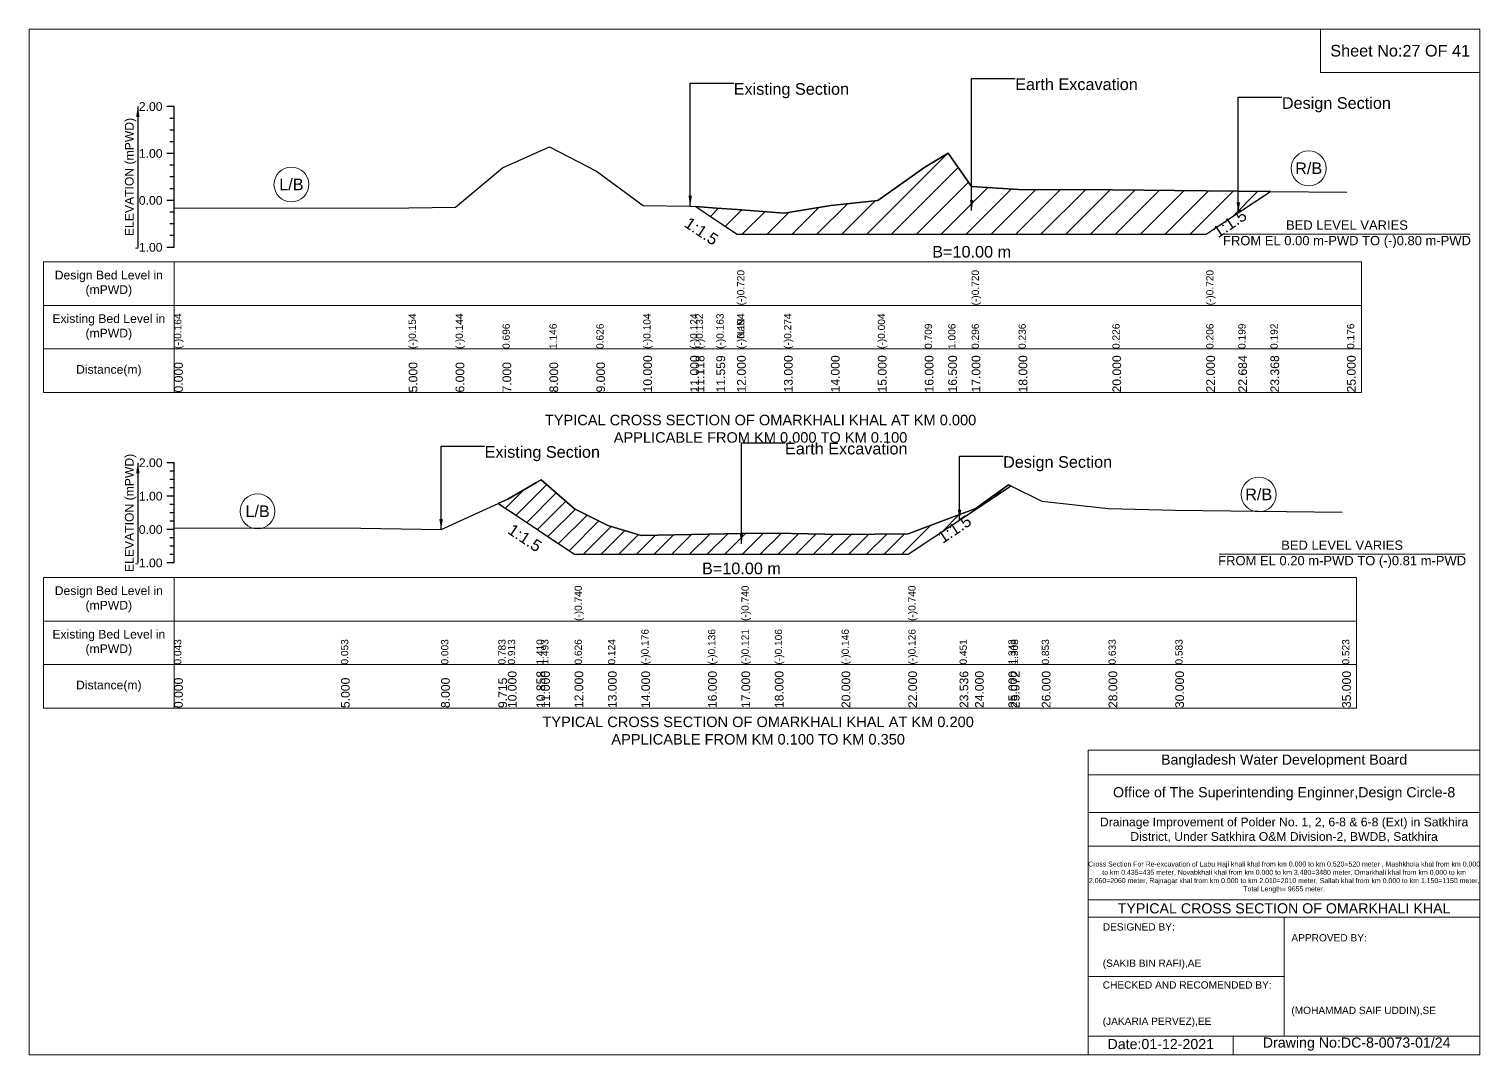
# Model space of a CAD drawing. Header units: inches. Extents: x 93000 to 486000, y -4242 to 0.
# Drawn here: x 360000 to 366000, y -4242 to 0 of the extents above; entities that cross this region are included whole.
import ezdxf

# ---------------------------------------------------------------- set-up
doc = ezdxf.new("R2010")
doc.units = ezdxf.units.IN
doc.header["$LTSCALE"] = 7
doc.header["$MEASUREMENT"] = 0
doc.linetypes.add('DASHED', pattern=[0.75, 0.5, -0.25])
for name, color, linetype, lineweight in [('Cross section Data Border', 7, 'Continuous', 9), ('Cross Section Labels', 7, 'Continuous', 9), ('Design_Bed_Level for Xsection', 7, 'DASHED', 25), ('Existing_Bed_Level for Xsection', 7, 'Continuous', 25), ('Long Section Labels', 7, 'Continuous', 9)]:
    doc.layers.add(name, color=color, linetype=linetype, lineweight=lineweight)
doc.styles.get("Standard").update_dxf_attribs({"font": 'arial.ttf'})
doc.dimstyles.get("Standard").update_dxf_attribs({"dimtxt": 0.18, "dimasz": 0.18, "dimexe": 0.18, "dimexo": 0.0625, "dimgap": 0.09, "dimtad": 0, "dimtih": 1, "dimtoh": 1, "dimdec": 4, "dimzin": 0, "dimdsep": 46, "dimtxsty": 'Standard', "dimcen": 0.09, "dimadec": 0, "dimazin": 0, "dimtfac": 1, "dimtdec": 4, "dimtofl": 0, "dimtmove": 0, "dimatfit": 3, "dimfxl": 1, "dimtolj": 1, "dimtzin": 0, "dimarcsym": 0})

msp = doc.modelspace()

# ---------------------------------------------------------------- hatches: boundary and pattern name
at = {"layer": 'Existing_Bed_Level for Xsection'}
h = msp.add_hatch(dxfattribs=at)
h.set_pattern_fill('ANSI31', color=256, scale=582, style=0)
h.paths.add_polyline_path([(362757, -734.5), (362842.5, -791.5), (362928, -848.5), (363122, -848.5), (363316, -848.5), (363510, -848.5), (363704, -848.5), (363801, -848.5), (363898, -848.5), (364092, -848.5), (364480, -848.5), (364868, -848.5), (365000.7, -760), (365133.5, -671.5), (365000.7, -670.2), (364868, -668.9), (364480, -665), (364092, -663.1), (363898, -651.4), (363801, -513.7), (363704, -571.3), (363510, -709.6), (363316, -729), (363122, -762), (362928, -746.5), (362842.5, -740.5)])
h = msp.add_hatch(dxfattribs=at)
h.set_pattern_fill('ANSI31', color=256, scale=414, style=0)
h.paths.add_polyline_path([(361940.7, -1961.6), (361980, -1987.8), (362098.3, -2066.7), (362118, -2079.8), (362256, -2171.8), (362394, -2171.8), (362532, -2171.8), (362808, -2171.8), (362946, -2171.8), (363084, -2171.8), (363360, -2171.8), (363636, -2171.8), (363848, -2030.5), (363912, -1987.8), (364050, -1895.8), (364059.9, -1889.2), (364050, -1884.4), (363912, -1983.3), (363848, -2007.4), (363636, -2087.1), (363360, -2089.9), (363084, -2084.3), (362946, -2086.4), (362808, -2088.5), (362532, -2094), (362394, -2052.6), (362256, -1983.3), (362118, -1863.7), (362098.3, -1875.1), (361980, -1943.7)])

# ---------------------------------------------------------------- linework, layer by layer
at = {"layer": 'Cross section Data Border'}
for points in [[(360000, 0), (366000, 0), (366000, -4242), (360000, -4242)], [(365340, 0), (366000, 0), (366000, -180), (365340, -180)], [(360060, -962.8), (365510, -962.8), (365510, -1502.8), (360060, -1502.8)], [(360060, -2267.7), (365490, -2267.7), (365490, -2807.7), (360060, -2807.7)]]:
    msp.add_lwpolyline(points, close=True, dxfattribs=at)
for points in [[(360600, -962.8), (360600, -1502.8)], [(360060, -1142.8), (365510, -1142.8)], [(360060, -1322.8), (365510, -1322.8)], [(360600, -2267.7), (360600, -2807.7)], [(360060, -2447.7), (365490, -2447.7)], [(360060, -2627.7), (365490, -2627.7)], [(364380, -4242), (364380, -2982), (366000, -2982)], [(364380, -3084), (366000, -3084)], [(364380, -3240), (366000, -3240)], [(364380, -3378), (366000, -3378)], [(364380, -3600), (366000, -3600)], [(364380, -3672), (366000, -3672)], [(365190, -3672), (365190, -4164)], [(364380, -3918), (365190, -3918)], [(364380, -4164), (366000, -4164)], [(364980, -4164), (364980, -4242)]]:
    msp.add_lwpolyline(points, dxfattribs=at)
at = {"layer": 'Cross Section Labels'}
for points in [[(364941, -848.5), (365959, -848.5)], [(364921, -2171.8), (365939, -2171.8)]]:
    msp.add_lwpolyline(points, dxfattribs=at)
for centre in [(365291.7, -576.1), (361085, -642.7), (365085, -1924.4), (360945, -1994.1)]:
    msp.add_circle(centre, 72, dxfattribs=at)
at = {"layer": 'Design_Bed_Level for Xsection'}
for points in [[(362757, -734.5), (362842.5, -791.5), (362928, -848.5), (363898, -848.5), (364868, -848.5), (365000.7, -760), (365133.5, -671.5)], [(361940.7, -1961.6), (362098.3, -2066.7), (362256, -2171.8), (362946, -2171.8), (363636, -2171.8), (363848, -2030.5), (364059.9, -1889.2)]]:
    msp.add_lwpolyline(points, dxfattribs=at)
at = {"layer": 'Existing_Bed_Level for Xsection'}
for points in [[(360600, -320.8), (360570, -320.8)], [(360600, -902.8), (360600, -708.8), (360600, -514.8), (360600, -320.8)], [(360600, -369.3), (360582, -369.3)], [(360600, -417.8), (360582, -417.8)], [(360600, -466.3), (360582, -466.3)], [(360600, -514.8), (360570, -514.8)], [(360600, -740.7), (361570, -738.7), (361764, -736.8), (361958, -573.8), (362152, -486.5), (362346, -587.4), (362540, -729), (362734, -732.9), (362757, -734.5), (362842.5, -740.5), (362928, -746.5), (362928, -746.5), (363122, -762), (363316, -729), (363510, -709.6), (363704, -571.3), (363801, -513.7), (363898, -651.4), (363898, -651.4), (364092, -663.1), (364480, -665), (364868, -668.9), (364868, -668.9), (365000.7, -670.2), (365133.5, -671.5), (365450, -674.7)], [(360600, -563.3), (360582, -563.3)], [(360600, -611.8), (360582, -611.8)], [(360600, -708.8), (360570, -708.8)], [(360600, -660.3), (360582, -660.3)], [(360600, -757.3), (360582, -757.3)], [(360600, -805.8), (360582, -805.8)], [(360600, -854.3), (360582, -854.3)], [(360600, -902.8), (360570, -902.8)], [(360600, -1793.7), (360570, -1793.7)], [(360600, -2207.7), (360600, -2069.7), (360600, -1931.7), (360600, -1793.7)], [(360600, -1828.2), (360582, -1828.2)], [(360600, -1862.7), (360582, -1862.7)], [(360600, -1897.2), (360582, -1897.2)], [(360600, -2063.8), (361290, -2062.4), (361704, -2069.3), (361940.7, -1961.6), (361980, -1943.7), (362098.3, -1875.1), (362118, -1863.7), (362256, -1983.3), (362256, -1983.3), (362394, -2052.6), (362532, -2094), (362808, -2088.5), (362946, -2086.4), (362946, -2086.4), (363084, -2084.3), (363360, -2089.9), (363636, -2087.1), (363636, -2087.1), (363848, -2007.4), (363912, -1983.3), (364050, -1884.4), (364059.9, -1889.2), (364188, -1952), (364464, -1982.4), (364740, -1989.3), (365430, -1997.5)], [(360600, -1931.7), (360570, -1931.7)], [(360600, -1966.2), (360582, -1966.2)], [(360600, -2000.7), (360582, -2000.7)], [(360600, -2035.2), (360582, -2035.2)], [(360600, -2069.7), (360570, -2069.7)], [(360600, -2104.2), (360582, -2104.2)], [(360600, -2138.7), (360582, -2138.7)], [(360600, -2207.7), (360570, -2207.7)], [(360600, -2173.2), (360582, -2173.2)]]:
    msp.add_lwpolyline(points, dxfattribs=at)
for points in [[(362757, -734.5), (362757, -734.5), (362842.5, -791.5), (362928, -848.5), (362928, -848.5), (363122, -848.5), (363316, -848.5), (363510, -848.5), (363704, -848.5), (363801, -848.5), (363898, -848.5), (363898, -848.5), (364092, -848.5), (364480, -848.5), (364868, -848.5), (364868, -848.5), (365000.7, -760), (365133.5, -671.5), (365133.5, -671.5), (365133.5, -671.5), (365000.7, -670.2), (364868, -668.9), (364868, -668.9), (364480, -665), (364092, -663.1), (363898, -651.4), (363898, -651.4), (363801, -513.7), (363704, -571.3), (363510, -709.6), (363316, -729), (363122, -762), (362928, -746.5), (362928, -746.5), (362842.5, -740.5), (362757, -734.5)], [(361940.7, -1961.6), (361980, -1987.8), (362098.3, -2066.7), (362118, -2079.8), (362256, -2171.8), (362256, -2171.8), (362394, -2171.8), (362532, -2171.8), (362808, -2171.8), (362946, -2171.8), (362946, -2171.8), (363084, -2171.8), (363360, -2171.8), (363636, -2171.8), (363636, -2171.8), (363848, -2030.5), (363912, -1987.8), (364050, -1895.8), (364059.9, -1889.2), (364059.9, -1889.2), (364059.9, -1889.2), (364050, -1884.4), (363912, -1983.3), (363848, -2007.4), (363636, -2087.1), (363636, -2087.1), (363360, -2089.9), (363084, -2084.3), (362946, -2086.4), (362946, -2086.4), (362808, -2088.5), (362532, -2094), (362394, -2052.6), (362256, -1983.3), (362256, -1983.3), (362118, -1863.7), (362098.3, -1875.1), (361980, -1943.7)]]:
    msp.add_lwpolyline(points, close=True, dxfattribs=at)

# ---------------------------------------------------------------- texts
at = {"layer": 'Cross section Data Border', "attachment_point": 5}
for s, insert, char_height in [('Sheet No:27 OF 41', (365670, -90), 48), ('Bangladesh Water Development Board', (365190, -3027), 42), ('Office of The Superintending Enginner,Design Circle-8', (365190, -3162), 42)]:
    msp.add_mtext(s, dxfattribs=dict(at, insert=insert, char_height=char_height))
at = {"layer": 'Cross section Data Border'}
for s, insert, char_height, width, attachment_point in [('Design Bed Level in (mPWD)', (360330, -1052.8), 36, 480, 5), ('Existing Bed Level in (mPWD)', (360330, -1232.8), 36, 480, 5), ('Distance(m)', (360330, -1412.8), 36, 480, 5), ('Design Bed Level in (mPWD)', (360330, -2357.7), 36, 480, 5), ('Existing Bed Level in (mPWD)', (360330, -2537.7), 36, 480, 5), ('Distance(m)', (360330, -2717.7), 36, 480, 5), ('Drainage Improvement of Polder No. 1, 2, 6-8 & 6-8 (Ext) in Satkhira District, Under Satkhira O&M Division-2, BWDB, Satkhira', (365190, -3312), 36, 1680, 5), ('Cross Section For Re-excavation of Labu Haji khali khal from km 0.000 to km 0.520=520 meter , Mashkhola khal from km 0.000 to km 0.435=435 meter, Novabkhali khal from km 0.000 to km 3.480=3480 meter, Omarkhali khal from km 0.000 to km 2.060=2060 meter, Rajnagar khal from km 0.000 to km 2.010=2010 meter, Sallah khal from km 0.000 to km 1.150=1150 meter, Total Length= 9655 meter. ', (365190, -3507), 20.5611, 1620, 5), ('TYPICAL CROSS SECTION OF OMARKHALI KHAL', (365190, -3636), 42, 1680, 5), ('DESIGNED BY:^J^J^J(SAKIB BIN RAFI),AE', (364440, -3792), 30, 840, 4), ('APPROVED BY:^J^J^J^J^J^J(MOHAMMAD SAIF UDDIN),SE', (365220, -3912), 30, 840, 4), ('CHECKED AND RECOMENDED BY:^J^J^J(JAKARIA PERVEZ),EE', (364440, -4032), 30, 840, 4), ('Date:01-12-2021', (364680, -4197), 42, 840, 5), ('Drawing No:DC-8-0073-01/24', (365490, -4197), 42, 1320, 5)]:
    msp.add_mtext(s, dxfattribs=dict(at, insert=insert, char_height=char_height, width=width, attachment_point=attachment_point))
at = {"layer": 'Cross Section Labels'}
for s, insert, char_height, attachment_point in [('Existing Section', (362914, -223.8), 48, 1), ('Earth Excavation', (364078, -204.4), 48, 1), ('Design Section', (365180.7, -282), 48, 1), ('R/B', (365291.7, -576.1), 48, 5), ('L/B', (361085, -642.7), 48, 5), ('BED LEVEL VARIES ^JFROM EL 0.00 m-PWD TO (-)0.80 m-PWD', (365450, -848.5), 38.4, 5), ('B=10.00 m', (363898, -897), 48, 2), ('TYPICAL CROSS SECTION OF OMARKHALI KHAL AT KM 0.000^JAPPLICABLE FROM KM 0.000 TO KM 0.100', (363025, -1653), 43.2, 5), ('Existing Section', (361884, -1724.7), 48, 1), ('Earth Excavation', (363126, -1710.9), 48, 1), ('Design Section', (364028, -1766.1), 48, 1), ('R/B', (365085, -1924.4), 48, 5), ('L/B', (360945, -1994.1), 48, 5), ('BED LEVEL VARIES ^JFROM EL 0.20 m-PWD TO (-)0.81 m-PWD', (365430, -2171.8), 38.4, 5), ('B=10.00 m', (362946, -2206.3), 48, 2), ('TYPICAL CROSS SECTION OF OMARKHALI KHAL AT KM 0.200^JAPPLICABLE FROM KM 0.100 TO KM 0.350', (363015, -2901), 43.2, 5)]:
    msp.add_mtext(s, dxfattribs=dict(at, insert=insert, char_height=char_height, attachment_point=attachment_point))
at = {"layer": 'Cross Section Labels', "char_height": 48, "attachment_point": 2}
for insert, rotation in [((364952.2, -784.3), 33.69007), ((362794, -815.8), 326.30993), ((363813.5, -2047.8), 33.69007), ((362063.8, -2084), 326.30993)]:
    msp.add_mtext('1:1.5', dxfattribs=dict(at, insert=insert, rotation=rotation))
at = {"layer": 'Existing_Bed_Level for Xsection', "char_height": 36, "attachment_point": 6}
for s, insert in [('2.00', (360552, -320.8)), ('1.00', (360552, -514.8)), ('0.00', (360552, -708.8)), ('-1.00', (360552, -902.8)), ('2.00', (360552, -1793.7)), ('1.00', (360552, -1931.7)), ('0.00', (360552, -2069.7)), ('-1.00', (360552, -2207.7))]:
    msp.add_mtext(s, dxfattribs=dict(at, insert=insert))
at = {"layer": 'Existing_Bed_Level for Xsection', "char_height": 36, "attachment_point": 5, "rotation": 90}
for insert in [(360420, -611.8), (360420, -2000.7)]:
    msp.add_mtext('ELEVATION (mPWD)', dxfattribs=dict(at, insert=insert))
at = {"layer": 'Long Section Labels', "attachment_point": 1, "rotation": 90}
for s, insert, char_height in [('(-)0.720', (362928, -1142.8), 30), ('(-)0.720', (363898, -1142.8), 30), ('(-)0.720', (364868, -1142.8), 30), ('(-)0.164', (360600, -1322.8), 30), ('(-)0.154', (361570, -1322.8), 30), ('(-)0.144', (361764, -1322.8), 30), ('(-)0.104', (362540, -1322.8), 30), ('(-)0.104', (362540, -1322.8), 30), ('(-)0.124', (362734, -1322.8), 30), ('(-)0.132', (362757, -1322.8), 30), ('(-)0.163', (362842.5, -1322.8), 30), ('(-)0.194', (362928, -1322.8), 30), ('(-)0.194', (362928, -1322.8), 30), ('(-)0.274', (363122, -1322.8), 30), ('(-)0.004', (363510, -1322.8), 30), ('0.696', (361958, -1322.8), 30), ('1.146', (362152, -1322.8), 30), ('0.626', (362346, -1322.8), 30), ('(-)NaN', (362928, -1322.8), 30), ('(-)NaN', (362928, -1322.8), 30), ('0.709', (363704, -1322.8), 30), ('1.006', (363801, -1322.8), 30), ('0.296', (363898, -1322.8), 30), ('0.296', (363898, -1322.8), 30), ('0.296', (363898, -1322.8), 30), ('0.236', (364092, -1322.8), 30), ('0.226', (364480, -1322.8), 30), ('0.206', (364868, -1322.8), 30), ('0.206', (364868, -1322.8), 30), ('0.199', (365000.7, -1322.8), 30), ('0.192', (365133.5, -1322.8), 30), ('0.176', (365450, -1322.8), 30), ('0.000', (360600, -1502.8), 36), ('5.000', (361570, -1502.8), 36), ('6.000', (361764, -1502.8), 36), ('7.000', (361958, -1502.8), 36), ('8.000', (362152, -1502.8), 36), ('9.000', (362346, -1502.8), 36), ('10.000', (362540, -1502.8), 36), ('11.000', (362734, -1502.8), 36), ('11.118', (362757, -1502.8), 36), ('11.559', (362842.5, -1502.8), 36), ('12.000', (362928, -1502.8), 36), ('12.000', (362928, -1502.8), 36), ('12.000', (362928, -1502.8), 36), ('13.000', (363122, -1502.8), 36), ('14.000', (363316, -1502.8), 36), ('15.000', (363510, -1502.8), 36), ('16.000', (363704, -1502.8), 36), ('16.500', (363801, -1502.8), 36), ('17.000', (363898, -1502.8), 36), ('17.000', (363898, -1502.8), 36), ('17.000', (363898, -1502.8), 36), ('18.000', (364092, -1502.8), 36), ('20.000', (364480, -1502.8), 36), ('22.000', (364868, -1502.8), 36), ('22.000', (364868, -1502.8), 36), ('22.000', (364868, -1502.8), 36), ('22.684', (365000.7, -1502.8), 36), ('23.368', (365133.5, -1502.8), 36), ('25.000', (365450, -1502.8), 36), ('(-)0.740', (362256, -2447.7), 30), ('(-)0.740', (362946, -2447.7), 30), ('(-)0.740', (363636, -2447.7), 30), ('(-)0.176', (362532, -2627.7), 30), ('(-)0.136', (362808, -2627.7), 30), ('(-)0.121', (362946, -2627.7), 30), ('(-)0.121', (362946, -2627.7), 30), ('(-)0.121', (362946, -2627.7), 30), ('(-)0.106', (363084, -2627.7), 30), ('(-)0.146', (363360, -2627.7), 30), ('(-)0.126', (363636, -2627.7), 30), ('(-)0.126', (363636, -2627.7), 30), ('(-)0.126', (363636, -2627.7), 30), ('0.043', (360600, -2627.7), 30), ('0.053', (361290, -2627.7), 30), ('0.003', (361704, -2627.7), 30), ('0.783', (361940.7, -2627.7), 30), ('0.913', (361980, -2627.7), 30), ('1.410', (362098.3, -2627.7), 30), ('1.493', (362118, -2627.7), 30), ('0.626', (362256, -2627.7), 30), ('0.626', (362256, -2627.7), 30), ('0.626', (362256, -2627.7), 30), ('0.626', (362256, -2627.7), 30), ('0.124', (362394, -2627.7), 30), ('0.451', (363848, -2627.7), 30), ('1.343', (364050, -2627.7), 30), ('1.308', (364059.9, -2627.7), 30), ('0.853', (364188, -2627.7), 30), ('0.633', (364464, -2627.7), 30), ('0.583', (364740, -2627.7), 30), ('0.523', (365430, -2627.7), 30), ('0.000', (360600, -2807.7), 36), ('5.000', (361290, -2807.7), 36), ('8.000', (361704, -2807.7), 36), ('9.715', (361940.7, -2807.7), 36), ('10.000', (361980, -2807.7), 36), ('10.858', (362098.3, -2807.7), 36), ('11.000', (362118, -2807.7), 36), ('12.000', (362256, -2807.7), 36), ('12.000', (362256, -2807.7), 36), ('12.000', (362256, -2807.7), 36), ('13.000', (362394, -2807.7), 36), ('14.000', (362532, -2807.7), 36), ('16.000', (362808, -2807.7), 36), ('17.000', (362946, -2807.7), 36), ('17.000', (362946, -2807.7), 36), ('17.000', (362946, -2807.7), 36), ('18.000', (363084, -2807.7), 36), ('20.000', (363360, -2807.7), 36), ('22.000', (363636, -2807.7), 36), ('22.000', (363636, -2807.7), 36), ('22.000', (363636, -2807.7), 36), ('23.536', (363848, -2807.7), 36), ('24.000', (363912, -2807.7), 36), ('25.000', (364050, -2807.7), 36), ('25.072', (364059.9, -2807.7), 36), ('26.000', (364188, -2807.7), 36), ('28.000', (364464, -2807.7), 36), ('30.000', (364740, -2807.7), 36), ('35.000', (365430, -2807.7), 36)]:
    msp.add_mtext(s, dxfattribs=dict(at, insert=insert, char_height=char_height))

# ---------------------------------------------------------------- leaders
at = {"layer": 'Cross Section Labels', "annotation_type": 0, "has_hookline": 1, "hookline_direction": 0}
for points, text_width in [([(362734, -732.9), (362734, -223.8), (362913.9, -223.8)], 467.2), ([(363898, -750), (363898, -204.4), (364077.9, -204.4)], 497), ([(365000.7, -760), (365000.7, -282), (365180.7, -282)], 441.2), ([(361704, -2069.3), (361704, -1724.7), (361883.9, -1724.7)], 467.2), ([(362946, -2129.1), (362946, -1710.9), (363125.9, -1710.9)], 497), ([(363848, -2030.5), (363848, -1766.1), (364027.9, -1766.1)], 441.2)]:
    msp.add_leader(points, dimstyle='Standard', override={"dimasz": 43.2}, dxfattribs=dict(at, text_width=text_width))
at = {"layer": 'Existing_Bed_Level for Xsection'}
for points in [[(360450, -320.8), (360450, -902.8)], [(360450, -1793.7), (360450, -2207.7)]]:
    msp.add_leader(points, dimstyle='Standard', override={"dimasz": 43.2}, dxfattribs=at)

doc.saveas('drawing.dxf')
